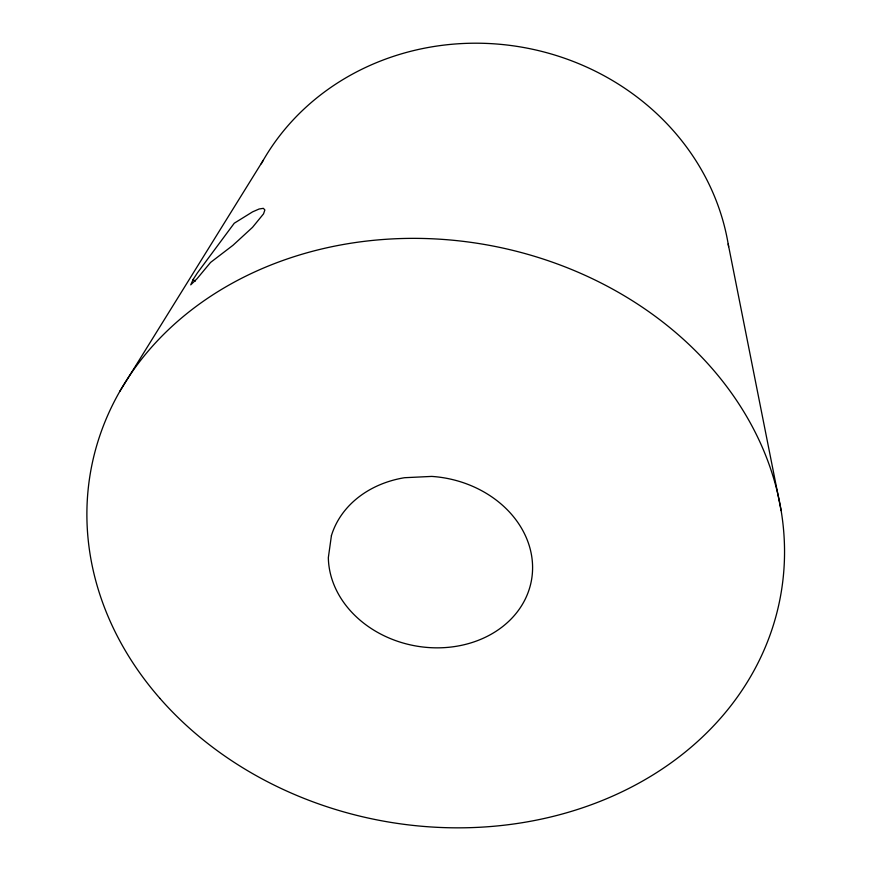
<?xml version="1.0" encoding="UTF-8"?>
<svg xmlns="http://www.w3.org/2000/svg" width="870" height="870" viewBox="0 0 870 870"><rect width="100%" height="100%" fill="white"/><g stroke="black" fill="none" stroke-linecap="round" stroke-linejoin="round"><path stroke-width="1.3" d="M193.151 279.444L190.737 284.849L196.99 278.781L210.573 262.425L233.008 245.264L252.507 227.353L263.534 213.857L264.882 209.964L263.36 208.332L259.13 208.996L252.539 211.878L234.258 223.22L197.37 272.952L193.151 279.444L195.119 281.304M119.755 391.435L263.262 160.265M728.179 243.959L781.129 510.592M261.25 163.832A248.776 229.027 10.3 0 1 522.783 47.339A248.776 229.027 10.3 0 1 728.614 246.656M331.426 535.605L328.338 557.637A102.649 85.238 10.3 0 0 431.031 647.693A102.649 85.238 10.3 0 0 532.592 567.936A102.649 85.238 10.3 0 0 431.77 476.412L404.474 477.717A102.649 85.238 10.3 0 0 331.426 535.605M159.95 698.414A350.534 292.722 10.3 0 0 758.607 661.765A350.534 292.722 10.3 0 0 388.575 239.119A350.534 292.722 10.3 0 0 159.95 698.414"/></g></svg>
